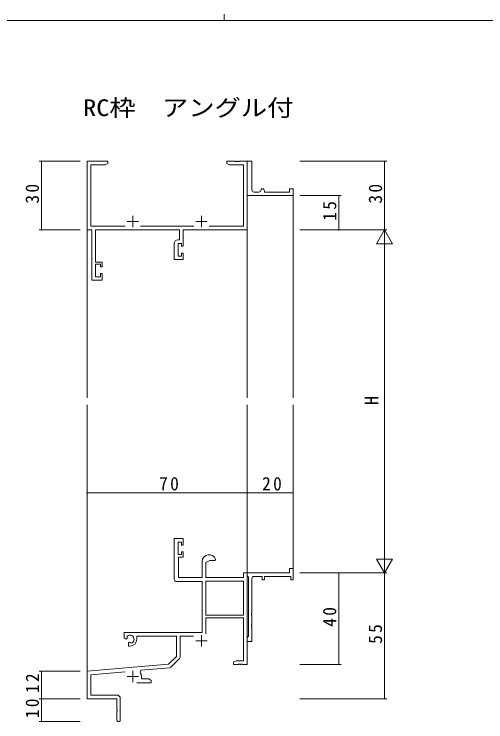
# Model space of a CAD drawing. Units: millimetres, scale not verified. Extents: x -594 to 199, y -420 to 144.
# Drawn here: x -297.9 to -91.7, y -165.2 to 144.2 of the extents above; entities that cross this region are included whole.
import ezdxf
from ezdxf.enums import TextEntityAlignment as Align

# ---------------------------------------------------------------- set-up
doc = ezdxf.new("R2010")
doc.units = ezdxf.units.MM
doc.header["$LTSCALE"] = 2
for name, color, linetype, lineweight in [('0-1_YKK_ZWAK', 7, 'Continuous', 9), ('0-3_YKK_11', 7, 'Continuous', 9), ('0-4_YKK_12', 2, 'Continuous', 9), ('0-7_YKK_D', 6, 'Continuous', 9)]:
    doc.layers.add(name, color=color, linetype=linetype, lineweight=lineweight)
doc.layers.add('0-2_USER1', color=7, linetype='Continuous')
doc.styles.add('ＭＳ ゴシック', font='')
doc.styles.get('ＭＳ ゴシック').set_extended_font_data('MS Gothic')

msp = doc.modelspace()

# ---------------------------------------------------------------- linework, layer by layer
at = {"layer": '0-1_YKK_ZWAK'}
for p, q in [((-206.186, 144.2), (-206.186, 141.4)), ((178.8, 141.4), (-591.2, 141.4))]:
    msp.add_line(p, q, dxfattribs=at)
at = {"layer": '0-3_YKK_11'}
for p, q in [((-266.022, 79.895), (-257.022, 79.895)), ((-266.022, 49.895), (-266.022, 79.895)), ((-264.392, 78.265), (-264.392, 51.525)), ((-258.113, 78.265), (-264.392, 78.265)), ((-257.022, 78.895), (-258.113, 78.265)), ((-257.022, 79.895), (-257.022, 78.895)), ((-205.022, 79.895), (-201.48, 79.895)), ((-205.022, 78.895), (-205.022, 79.895)), ((-203.931, 78.265), (-205.022, 78.895)), ((-197.652, 78.265), (-203.931, 78.265)), ((-201.48, 79.895), (-201.297, 79.775)), ((-201.297, 79.775), (-200.747, 79.775)), ((-200.747, 79.775), (-200.564, 79.895)), ((-200.564, 79.895), (-200.48, 79.895)), ((-200.48, 79.895), (-200.297, 79.775)), ((-200.297, 79.775), (-199.747, 79.775)), ((-199.747, 79.775), (-199.564, 79.895)), ((-199.564, 79.895), (-196.022, 79.895)), ((-197.652, 51.525), (-197.652, 78.265)), ((-196.022, 79.895), (-196.022, 49.895)), ((-196.022, 79.895), (-194.022, 79.895)), ((-196.022, 66.395), (-196.022, 79.895)), ((-194.022, 79.895), (-194.022, 67.395)), ((-196.022, 64.895), (-196.022, 66.395)), ((-193.022, 66.395), (-191.022, 66.395)), ((-190.022, 67.895), (-189.522, 67.895)), ((-190.022, 67.395), (-190.022, 67.895)), ((-188.522, 66.895), (-188.522, 66.395)), ((-188.522, 66.395), (-177.522, 66.395)), ((-177.522, 67.895), (-176.022, 67.895)), ((-177.522, 66.395), (-177.522, 67.895)), ((-176.022, 67.895), (-176.022, 64.895)), ((-176.022, 64.895), (-196.022, 64.895)), ((-246.022, 56.095), (-246.022, 51.095)), ((-216.022, 56.095), (-216.022, 51.095)), ((-248.522, 53.595), (-243.522, 53.595)), ((-218.522, 53.595), (-213.522, 53.595)), ((-264.022, 49.895), (-266.022, 49.895)), ((-264.392, 51.525), (-249.373, 51.525)), ((-264.022, 27.895), (-264.022, 49.895)), ((-262.392, 49.895), (-262.392, 35.695)), ((-225.652, 49.895), (-262.392, 49.895)), ((-242.672, 51.525), (-219.373, 51.525)), ((-225.652, 45.495), (-225.652, 49.895)), ((-224.022, 49.895), (-224.022, 42.695)), ((-196.022, 49.895), (-224.022, 49.895)), ((-212.672, 51.525), (-197.652, 51.525)), ((-227.922, 36.895), (-227.922, 43.995)), ((-226.422, 45.495), (-225.652, 45.495)), ((-226.292, 43.865), (-226.292, 38.395)), ((-224.822, 43.865), (-226.292, 43.865)), ((-224.822, 42.695), (-224.822, 43.865)), ((-224.022, 42.695), (-224.822, 42.695)), ((-226.292, 38.395), (-224.822, 38.395)), ((-224.822, 39.695), (-224.022, 39.695)), ((-224.822, 38.395), (-224.822, 39.695)), ((-224.022, 39.695), (-224.022, 36.895)), ((-262.392, 35.695), (-259.422, 35.695)), ((-262.392, 34.895), (-262.392, 29.395)), ((-260.222, 34.895), (-262.392, 34.895)), ((-260.222, 33.795), (-260.222, 34.895)), ((-259.422, 35.695), (-259.422, 33.795)), ((-224.022, 36.895), (-227.922, 36.895)), ((-259.422, 33.795), (-260.222, 33.795)), ((-259.422, 27.895), (-264.022, 27.895)), ((-262.392, 29.395), (-260.222, 29.395)), ((-260.222, 30.795), (-259.422, 30.795)), ((-260.222, 29.395), (-260.222, 30.795)), ((-259.422, 30.795), (-259.422, 27.895)), ((-227.922, -85.105), (-224.022, -85.105)), ((-227.922, -102.905), (-227.922, -85.105)), ((-226.292, -86.605), (-226.292, -92.005)), ((-224.822, -86.605), (-226.292, -86.605)), ((-224.822, -87.905), (-224.822, -86.605)), ((-224.022, -85.105), (-224.022, -87.905)), ((-224.022, -87.905), (-224.822, -87.905)), ((-226.292, -92.005), (-224.822, -92.005)), ((-224.822, -90.905), (-224.022, -90.905)), ((-224.822, -92.005), (-224.822, -90.905)), ((-224.022, -90.905), (-224.022, -93.205)), ((-226.122, -93.205), (-226.122, -102.105)), ((-224.022, -93.205), (-226.122, -93.205)), ((-215.722, -102.105), (-215.722, -95.105)), ((-212.422, -94.605), (-214.092, -95.57)), ((-214.092, -95.57), (-214.092, -102.105)), ((-210.143, -94.605), (-212.422, -94.605)), ((-209.857, -94.216), (-210.143, -94.605)), ((-177.522, -98.105), (-176.022, -98.105)), ((-177.522, -100.105), (-177.522, -98.105)), ((-176.022, -98.105), (-176.022, -103.105)), ((-226.122, -102.105), (-215.722, -102.105)), ((-214.092, -102.105), (-197.652, -102.105)), ((-197.652, -100.105), (-196.022, -100.105)), ((-197.652, -102.105), (-197.652, -100.105)), ((-196.022, -100.105), (-196.022, -140.105)), ((-196.022, -100.105), (-177.522, -100.105)), ((-196.022, -101.405), (-196.022, -100.105)), ((-195.822, -101.605), (-196.022, -101.405)), ((-195.522, -101.905), (-195.822, -101.605)), ((-195.522, -127.805), (-195.522, -101.905)), ((-189.522, -101.605), (-193.022, -101.605)), ((-189.522, -103.105), (-189.522, -101.605)), ((-188.522, -101.605), (-188.522, -103.105)), ((-177.022, -101.605), (-188.522, -101.605)), ((-177.022, -103.105), (-177.022, -101.605)), ((-215.722, -103.905), (-226.922, -103.905)), ((-215.722, -126.105), (-215.722, -103.905)), ((-197.652, -103.735), (-214.092, -103.735)), ((-214.092, -103.735), (-214.092, -118.605)), ((-197.652, -103.735), (-214.092, -103.735)), ((-197.652, -118.605), (-197.652, -103.735)), ((-194.022, -102.605), (-194.022, -117.647)), ((-188.522, -103.105), (-189.522, -103.105)), ((-176.022, -103.105), (-177.022, -103.105)), ((-214.092, -118.605), (-197.652, -118.605)), ((-214.092, -119.805), (-214.092, -126.682)), ((-197.652, -119.805), (-214.092, -119.805)), ((-197.652, -138.475), (-197.652, -119.805)), ((-194.022, -117.647), (-194.142, -117.83)), ((-194.142, -117.83), (-194.142, -118.38)), ((-194.142, -118.38), (-194.022, -118.564)), ((-194.022, -118.564), (-194.022, -122.647)), ((-194.022, -122.647), (-194.142, -122.83)), ((-194.142, -122.83), (-194.142, -123.38)), ((-194.142, -123.38), (-194.022, -123.564)), ((-194.022, -123.564), (-194.022, -130.105)), ((-249.822, -126.105), (-215.722, -126.105)), ((-249.822, -128.47), (-249.822, -126.105)), ((-248.922, -128.99), (-249.822, -128.47)), ((-248.572, -128.788), (-248.922, -128.99)), ((-248.587, -127.824), (-248.549, -128.283)), ((-248.549, -128.283), (-248.572, -128.788)), ((-244.322, -127.735), (-244.322, -129.105)), ((-227.022, -127.735), (-244.322, -127.735)), ((-227.022, -136.605), (-227.022, -127.735)), ((-225.392, -127.735), (-225.392, -136.866)), ((-219.48, -127.735), (-225.392, -127.735)), ((-218.522, -129.805), (-213.522, -129.805)), ((-216.022, -127.305), (-216.022, -132.305)), ((-196.022, -128.305), (-195.822, -128.105)), ((-196.022, -130.105), (-196.022, -128.305)), ((-195.822, -128.105), (-195.522, -127.805)), ((-248.022, -130.549), (-247.672, -130.347)), ((-248.022, -132.105), (-248.022, -130.549)), ((-247.322, -132.105), (-248.022, -132.105)), ((-247.672, -130.347), (-247.223, -130.579)), ((-247.223, -130.579), (-246.845, -130.841)), ((-194.022, -130.105), (-196.022, -130.105)), ((-230.406, -139.989), (-227.022, -136.605)), ((-225.685, -137.573), (-229.416, -141.304)), ((-202.022, -139.105), (-200.931, -138.475)), ((-202.022, -140.105), (-202.022, -139.105)), ((-200.931, -138.475), (-197.652, -138.475)), ((-266.022, -143.105), (-230.406, -139.989)), ((-230.036, -141.593), (-242.503, -142.684)), ((-199.98, -140.105), (-202.022, -140.105)), ((-199.797, -139.985), (-199.98, -140.105)), ((-199.247, -139.985), (-199.797, -139.985)), ((-199.064, -140.105), (-199.247, -139.985)), ((-198.98, -140.105), (-199.064, -140.105)), ((-198.797, -139.985), (-198.98, -140.105)), ((-198.247, -139.985), (-198.797, -139.985)), ((-198.064, -140.105), (-198.247, -139.985)), ((-196.022, -140.105), (-198.064, -140.105)), ((-266.022, -155.105), (-266.022, -143.105)), ((-249.392, -143.287), (-264.392, -144.599)), ((-264.392, -144.599), (-264.392, -153.475)), ((-248.522, -145.405), (-243.522, -145.405)), ((-246.022, -142.905), (-246.022, -147.905)), ((-242.503, -142.684), (-242.883, -143.447)), ((-242.322, -145.405), (-242.322, -146.475)), ((-238.022, -148.105), (-244.372, -148.105)), ((-242.322, -146.475), (-239.113, -146.475)), ((-239.113, -146.475), (-238.022, -147.105)), ((-238.022, -147.105), (-238.022, -148.105)), ((-264.392, -153.475), (-253.122, -153.475)), ((-253.022, -155.105), (-266.022, -155.105)), ((-253.022, -159.647), (-253.022, -155.105)), ((-251.522, -155.075), (-251.522, -164.355)), ((-252.902, -159.83), (-253.022, -159.647)), ((-253.022, -160.564), (-252.902, -160.38)), ((-253.022, -164.355), (-253.022, -160.564)), ((-252.902, -160.38), (-252.902, -159.83))]:
    msp.add_line(p, q, dxfattribs=at)
for centre, radius, start, end in [((-193.022, 67.395), 1, 180.00009, 270.00008), ((-191.022, 67.395), 1, 270.00009, 0.00008), ((-189.522, 66.895), 1, 0.00009, 90.00008), ((-226.422, 43.995), 1.5, 90, 179.99998), ((-212.722, -95.105), 3, 17.23529, 179.99998), ((-193.022, -102.605), 1, 89.99997, 180.00002), ((-226.922, -102.905), 1, 180, 269.99998), ((-247.322, -129.105), 1.8, 285.36687, 134.63312), ((-247.322, -129.105), 3, 270, 359.99998), ((-226.392, -136.866), 1, 314.99998, 359.99998), ((-230.123, -140.597), 1, 274.99998, 315.00002), ((-246.022, -145.405), 3.7, 0, 31.9633), ((-253.122, -155.075), 1.6, 0, 89.99998), ((-252.272, -164.355), 0.75, 179.99998, 0)]:
    msp.add_arc(centre, radius, start, end, dxfattribs=at)
at = {"layer": '0-4_YKK_12'}
for p, q in [((-176.022, 65.195), (-176.022, -23.605)), ((-266.022, 49.895), (-266.022, -23.605)), ((-196.022, 49.895), (-196.022, -23.605)), ((-266.022, -26.605), (-266.022, -143.38)), ((-196.022, -26.605), (-196.022, -100.105)), ((-176.022, -26.605), (-176.022, -100.105))]:
    msp.add_line(p, q, dxfattribs=at)
at = {"layer": '0-7_YKK_D'}
for p, q in [((-269.022, 79.895), (-287.022, 79.895)), ((-286.022, 79.895), (-286.022, 49.895)), ((-173.022, 79.895), (-135.022, 79.895)), ((-136.022, 49.895), (-136.022, 79.895)), ((-173.022, 64.895), (-155.022, 64.895)), ((-156.022, 49.895), (-156.022, 64.895)), ((-269.022, 49.895), (-287.022, 49.895)), ((-173.022, 49.895), (-135.022, 49.895)), ((-173.022, 49.895), (-155.022, 49.895)), ((-173.022, 49.895), (-135.022, 49.895)), ((-136.022, 49.895), (-139.522, 43.832)), ((-136.022, 49.895), (-136.022, 37.77)), ((-136.022, 49.895), (-132.522, 43.832)), ((-139.522, 43.832), (-132.522, 43.832)), ((-136.022, -93.105), (-136.022, 42.895)), ((-266.022, -82.105), (-266.022, -64.105)), ((-196.022, -82.105), (-196.022, -64.105)), ((-196.022, -82.105), (-196.022, -64.105)), ((-176.022, -82.105), (-176.022, -64.105)), ((-266.022, -65.105), (-196.022, -65.105)), ((-196.022, -65.105), (-176.022, -65.105)), ((-136.022, -100.105), (-136.022, -87.981)), ((-132.522, -94.043), (-139.522, -94.043)), ((-136.022, -100.105), (-139.522, -94.043)), ((-136.022, -100.105), (-132.522, -94.043)), ((-173.022, -100.105), (-135.022, -100.105)), ((-173.022, -100.105), (-135.022, -100.105)), ((-173.022, -100.105), (-155.022, -100.105)), ((-156.022, -100.105), (-156.022, -140.105)), ((-136.022, -100.105), (-136.022, -155.105)), ((-173.022, -140.105), (-155.022, -140.105)), ((-269.022, -143.105), (-287.022, -143.105)), ((-286.022, -155.105), (-286.022, -143.105)), ((-269.022, -155.105), (-287.022, -155.105)), ((-269.022, -155.105), (-287.022, -155.105)), ((-286.022, -155.105), (-286.022, -165.105)), ((-173.022, -155.105), (-135.022, -155.105)), ((-269.022, -165.105), (-287.022, -165.105))]:
    msp.add_line(p, q, dxfattribs=at)
for centre, start, end in [((-286.022, 79.895), 90, 270), ((-286.022, 79.895), 270, 90), ((-136.022, 79.895), 90, 270), ((-136.022, 79.895), 270, 90), ((-156.022, 64.895), 90, 270), ((-156.022, 64.895), 270, 90), ((-286.022, 49.895), 90, 270), ((-286.022, 49.895), 270, 90), ((-156.022, 49.895), 90, 270), ((-156.022, 49.895), 270, 90), ((-266.022, -65.105), 0, 180), ((-266.022, -65.105), 180, 0), ((-196.022, -65.105), 0, 180), ((-196.022, -65.105), 0, 180), ((-196.022, -65.105), 180, 0), ((-196.022, -65.105), 180, 0), ((-176.022, -65.105), 0, 180), ((-176.022, -65.105), 180, 0), ((-156.022, -100.105), 90, 270), ((-156.022, -100.105), 270, 90), ((-156.022, -140.105), 90, 270), ((-156.022, -140.105), 270, 90), ((-286.022, -143.105), 90, 270), ((-286.022, -143.105), 270, 90), ((-286.022, -155.105), 90, 270), ((-286.022, -155.105), 90, 270), ((-286.022, -155.105), 270, 90), ((-286.022, -155.105), 270, 90), ((-136.022, -155.105), 90, 270), ((-136.022, -155.105), 270, 90), ((-286.022, -165.105), 90, 270), ((-286.022, -165.105), 270, 90)]:
    msp.add_arc(centre, 0.106, start, end, dxfattribs=at)

# ---------------------------------------------------------------- texts
at = {"layer": '0-2_USER1', "color": 3, "style": 'ＭＳ ゴシック', "width": 1.15}
msp.add_text('RC枠  アングル付', height=7.331, dxfattribs=at).set_placement((-267.782, 97.424), align=Align.BOTTOM_LEFT)
at = {"layer": '0-7_YKK_D', "color": 7, "style": 'ＭＳ ゴシック'}
msp.add_text('H', height=5.865, rotation=90, dxfattribs=at).set_placement((-137.022, -26.705), align=Align.BOTTOM_LEFT)
at = {"layer": '0-7_YKK_D', "color": 7, "char_height": 5.865, "attachment_point": 7, "rotation": 90, "style": 'ＭＳ ゴシック'}
for s, insert in [('\\T1.27;\\W0.95;30', (-287.022, 61.375)), ('\\T1.27;\\W0.95;30', (-137.022, 61.375)), ('\\T1.27;\\W0.95;15', (-157.022, 53.875)), ('\\T1.27;\\W0.95;40', (-157.022, -123.625)), ('\\T1.27;\\W0.95;55', (-137.022, -131.125)), ('\\T1.27;\\W0.95;12', (-287.022, -152.625)), ('\\T1.27;\\W0.95;10', (-287.022, -163.625))]:
    msp.add_mtext(s, dxfattribs=dict(at, insert=insert))
at = {"layer": '0-7_YKK_D', "color": 7, "char_height": 5.865, "attachment_point": 7, "style": 'ＭＳ ゴシック'}
for s, insert in [('\\T1.27;\\W0.95;70', (-234.542, -64.105)), ('\\T1.27;\\W0.95;20', (-189.542, -64.105))]:
    msp.add_mtext(s, dxfattribs=dict(at, insert=insert))

doc.saveas('drawing.dxf')
